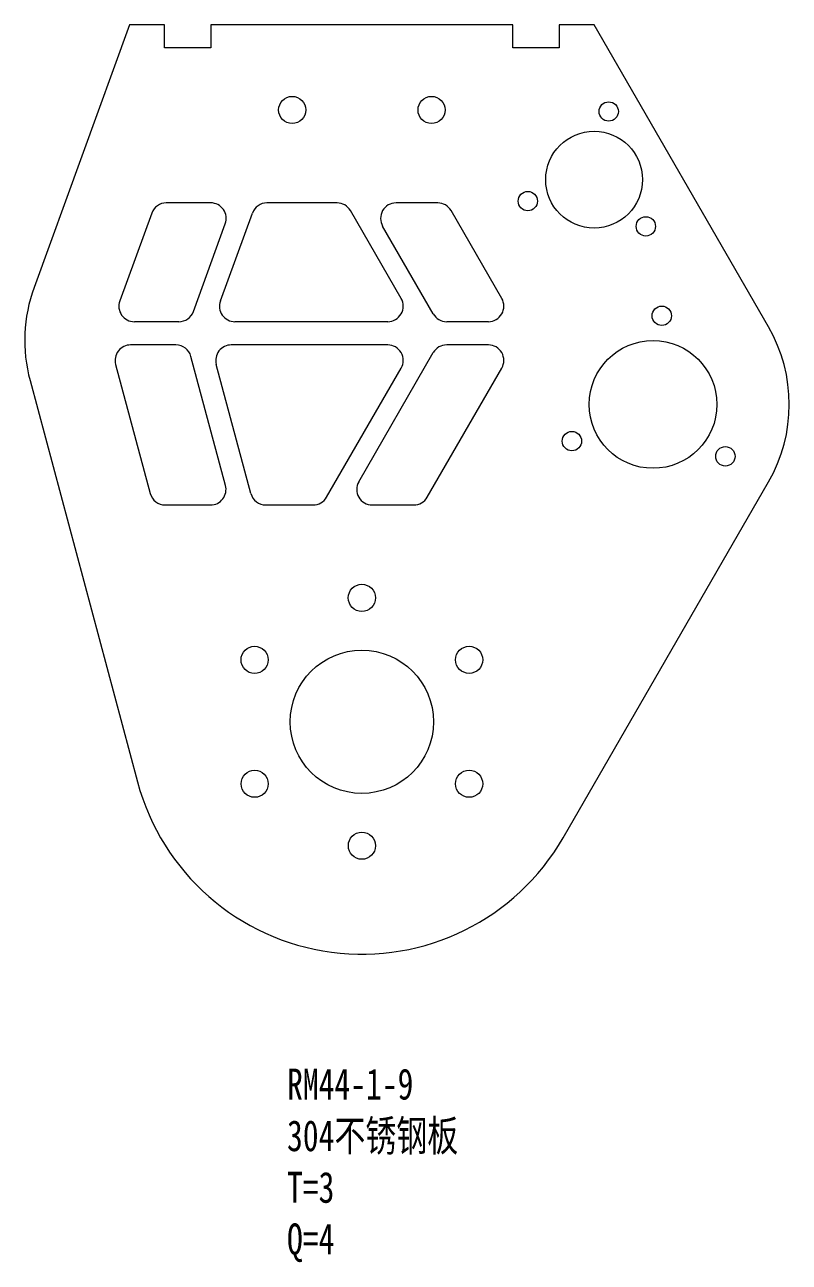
# Model space of a CAD drawing. Header units: millimetres. Extents: x 1682 to 2185, y -211 to 11.
# Drawn here: x 2086.3 to 2185.1, y -192.3 to -32.5 of the extents above; entities that cross this region are included whole.
import ezdxf

# ---------------------------------------------------------------- set-up
doc = ezdxf.new("R2010")
doc.units = ezdxf.units.MM

msp = doc.modelspace()

# ---------------------------------------------------------------- linework, layer by layer
at = {"color": 7, "linetype": 'Continuous', "lineweight": 15}
for p, q in [((2099.853, -32.508), (2087.51, -66.419)), ((2104.353, -32.508), (2099.853, -32.508)), ((2104.353, -35.508), (2104.353, -32.508)), ((2110.353, -32.508), (2110.353, -35.508)), ((2149.353, -32.508), (2110.353, -32.508)), ((2149.353, -35.508), (2149.353, -32.508)), ((2155.353, -32.508), (2155.353, -35.508)), ((2159.853, -32.508), (2155.353, -32.508)), ((2182.381, -71.527), (2159.853, -32.508)), ((2110.353, -35.508), (2104.353, -35.508)), ((2155.353, -35.508), (2149.353, -35.508)), ((2110.331, -55.508), (2104.588, -55.508)), ((2126.646, -55.508), (2117.588, -55.508)), ((2139.646, -55.508), (2134.264, -55.508)), ((2102.708, -56.824), (2098.582, -68.161)), ((2111.582, -68.161), (2115.708, -56.824)), ((2134.923, -67.845), (2128.378, -56.508)), ((2147.923, -67.845), (2141.378, -56.508)), ((2108.084, -69.529), (2112.21, -58.192)), ((2139.078, -69.845), (2132.532, -58.508)), ((2106.205, -70.845), (2100.462, -70.845)), ((2133.191, -70.845), (2113.462, -70.845)), ((2146.191, -70.845), (2140.81, -70.845)), ((2105.84, -73.845), (2099.981, -73.845)), ((2133.191, -73.845), (2112.981, -73.845)), ((2129.457, -91.508), (2139.078, -74.845)), ((2146.191, -73.845), (2140.81, -73.845)), ((2098.049, -76.363), (2102.514, -93.026)), ((2112.237, -91.991), (2107.772, -75.327)), ((2115.514, -93.026), (2111.049, -76.363)), ((2125.302, -93.508), (2134.923, -76.845)), ((2138.302, -93.508), (2147.923, -76.845)), ((2086.985, -78.436), (2100.875, -130.273)), ((2155.834, -137.508), (2182.381, -91.527)), ((2104.446, -94.508), (2110.305, -94.508)), ((2117.446, -94.508), (2123.57, -94.508)), ((2131.189, -94.508), (2136.57, -94.508))]:
    msp.add_line(p, q, dxfattribs=at)
for centre, radius in [((2120.853, -43.508), 1.75), ((2138.853, -43.508), 1.75), ((2161.736, -43.707), 1.25), ((2159.853, -52.508), 6.25), ((2151.289, -55.278), 1.25), ((2166.533, -58.539), 1.25), ((2168.596, -70.084), 1.25), ((2167.461, -81.527), 8.25), ((2156.983, -86.266), 1.25), ((2176.804, -88.233), 1.25), ((2129.852, -106.508), 1.75), ((2115.996, -114.509), 1.75), ((2129.853, -122.508), 9.25), ((2143.709, -114.507), 1.75), ((2115.997, -130.509), 1.75), ((2143.71, -130.507), 1.75), ((2129.854, -138.508), 1.75)]:
    msp.add_circle(centre, radius, dxfattribs=at)
for centre, radius, start, end in [((2104.588, -57.508), 2, 90, 160), ((2110.331, -57.508), 2, 340, 90), ((2117.588, -57.508), 2, 90, 160), ((2126.646, -57.508), 2, 30, 90), ((2134.264, -57.508), 2, 90, 210), ((2139.646, -57.508), 2, 30, 90), ((2106.304, -73.26), 20, 160, 195), ((2100.462, -68.845), 2, 160, 270), ((2113.462, -68.845), 2, 160, 270), ((2133.191, -68.845), 2, 270, 30), ((2146.191, -68.845), 2, 270, 30), ((2106.205, -68.845), 2, 270, 340), ((2140.81, -68.845), 2, 210, 270), ((2165.06, -81.527), 20, 330, 30), ((2099.981, -75.845), 2, 90, 195), ((2105.84, -75.845), 2, 15, 90), ((2112.981, -75.845), 2, 90, 195), ((2133.191, -75.845), 2, 330, 90), ((2140.81, -75.845), 2, 90, 150), ((2146.191, -75.845), 2, 330, 90), ((2110.305, -92.508), 2, 270, 15), ((2131.189, -92.508), 2, 150, 270), ((2104.446, -92.508), 2, 195, 270), ((2117.446, -92.508), 2, 195, 270), ((2123.57, -92.508), 2, 270, 330), ((2136.57, -92.508), 2, 270, 330), ((2129.853, -122.508), 30, 195, 330)]:
    msp.add_arc(centre, radius, start, end, dxfattribs=at)

# ---------------------------------------------------------------- texts
at = {"insert": (2120.182, -167.276), "char_height": 4, "attachment_point": 1}
msp.add_mtext_dynamic_manual_height_columns('{\\fHYSWLongFangSong|b0|i0|c134|p2;RM44-1-9\\P304不锈钢板\\PT=3\\PQ=4}', width=235.06092, gutter_width=1.2, heights=[0], dxfattribs=at)

doc.saveas('drawing.dxf')
